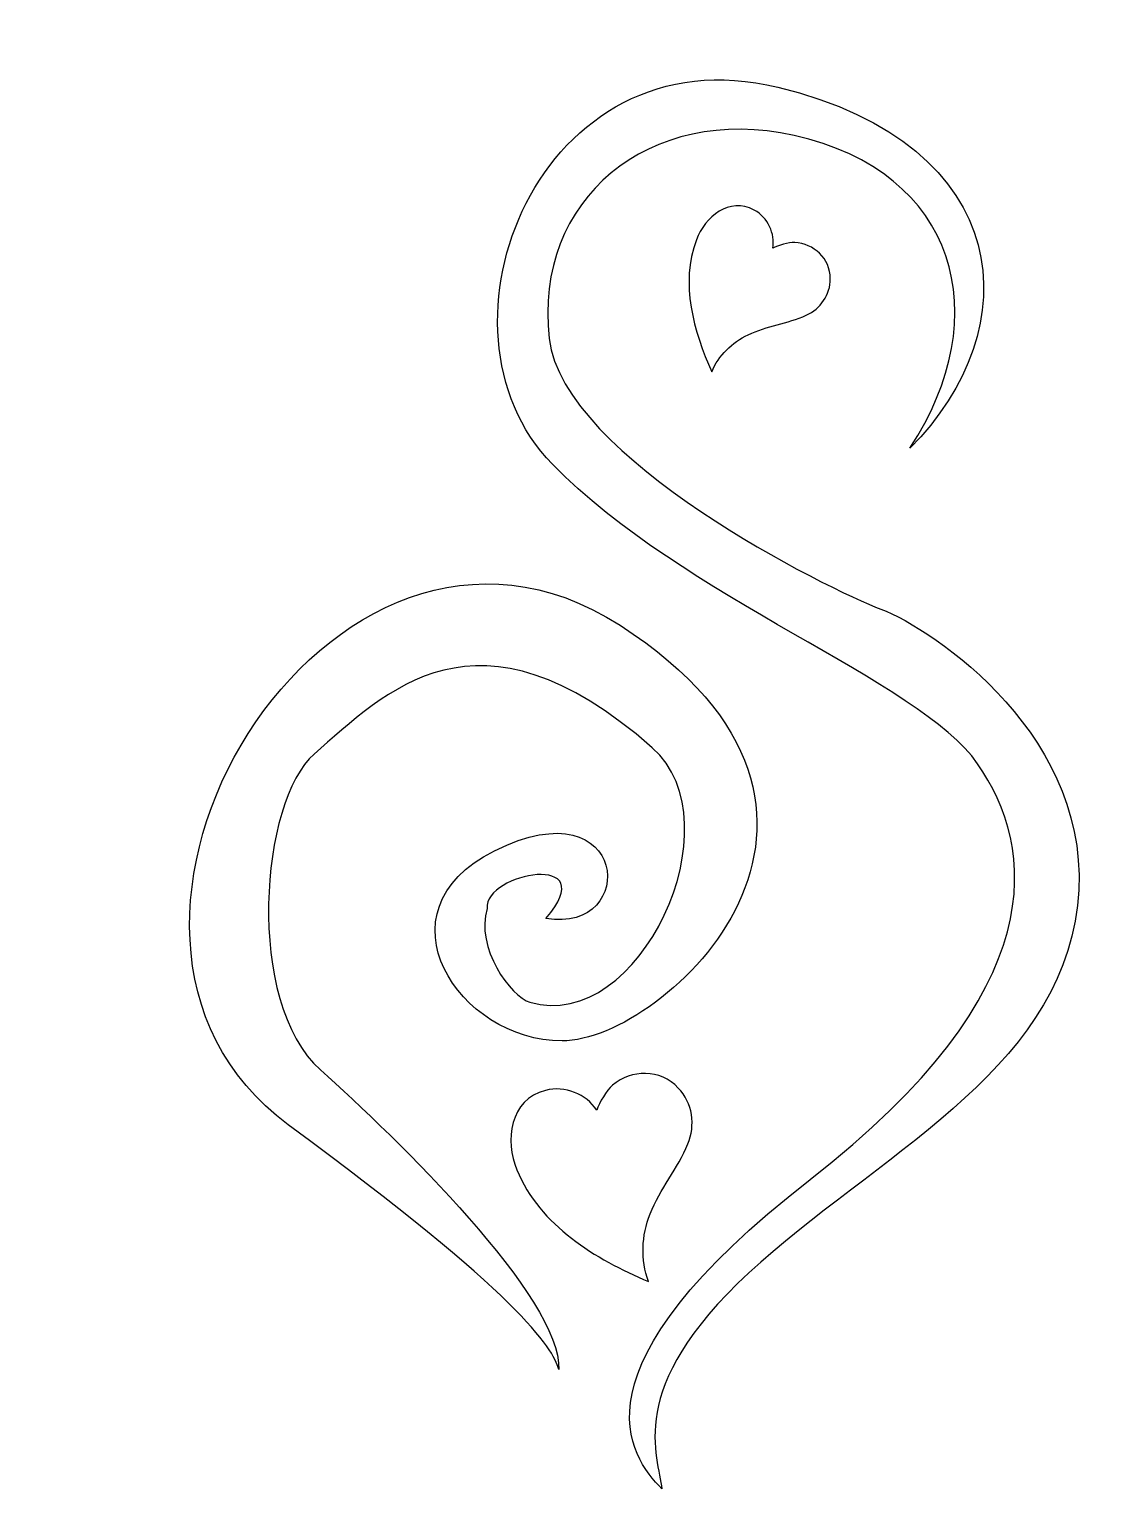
# Model space of a CAD drawing. Header units: centimetres. Extents: x -9.1 to 7, y -10.6 to 11.4.
import ezdxf

# ---------------------------------------------------------------- set-up
doc = ezdxf.new("R2010")
doc.units = ezdxf.units.CM
doc.header["$MEASUREMENT"] = 0
doc.layers.add('Camada 1', color=7, linetype='Continuous')

msp = doc.modelspace()

# ---------------------------------------------------------------- linework, layer by layer
at = {"layer": 'Camada 1'}
for points, knots in [([(4.15888, 5.07253), (5.95741, 6.87096), (5.76294, 9.64159), (2.16599, 10.51652), (2.16599, 10.51652), (-1.43089, 11.39144), (-3.22932, 6.87095), (-1.23653, 4.82945), (-1.23653, 4.82945), (0.75644, 2.78798), (4.30474, 1.57283), (5.17967, 0.30902), (5.17967, 0.30902), (6.05457, -0.95474), (6.34611, -3.0935), (2.65208, -5.96129), (2.65208, -5.96129), (-1.04195, -8.82908), (-0.06985, -10.14144), (0.41614, -10.62753), (0.41614, -10.62753), (0.36754, -10.14144), (-0.16716, -9.12065), (1.72858, -7.3708), (1.72858, -7.3708), (3.62432, -5.62095), (6.39482, -4.35722), (6.68647, -1.82971), (6.68647, -1.82971), (6.97809, 0.69796), (4.49921, 2.35052), (3.72147, 2.64217), (3.72147, 2.64217), (2.9437, 2.93379), (-1.07463, 4.91536), (-1.28511, 6.72514), (-1.28511, 6.72514), (-1.52808, 8.81527), (0.2218, 10.27347), (2.40913, 9.78735), (2.40913, 9.78735), (4.8714, 9.24016), (5.47119, 7.06542), (4.15888, 5.07253)], [0, 0, 0, 0, 0.08333333, 0.08333333, 0.08333333, 0.08333333, 0.16666667, 0.16666667, 0.16666667, 0.16666667, 0.25, 0.25, 0.25, 0.25, 0.33333333, 0.33333333, 0.33333333, 0.33333333, 0.41666667, 0.41666667, 0.41666667, 0.41666667, 0.5, 0.5, 0.5, 0.5, 0.58333333, 0.58333333, 0.58333333, 0.58333333, 0.66666667, 0.66666667, 0.66666667, 0.66666667, 0.75, 0.75, 0.75, 0.75, 0.83333333, 0.83333333, 0.83333333, 0.83333333, 1, 1, 1, 1]), ([(1.80941, 8.66255), (2.01306, 8.55082), (2.12799, 8.30645), (2.08818, 8.08698), (2.08818, 8.08698), (2.16904, 8.1336), (2.33022, 8.17548), (2.42076, 8.17202), (2.42076, 8.17202), (2.70648, 8.15951), (2.95514, 7.93469), (2.95667, 7.62693), (2.95667, 7.62693), (2.95881, 7.38494), (2.80752, 7.17325), (2.59451, 7.07691), (2.59451, 7.07691), (2.31053, 6.94864), (2.0002, 6.91623), (1.71694, 6.78201), (1.71694, 6.78201), (1.47368, 6.66549), (1.27125, 6.47134), (1.16743, 6.22112), (1.16743, 6.22112), (0.89528, 6.83678), (0.68766, 7.55126), (0.93703, 8.21626), (0.93703, 8.21626), (1.06392, 8.55489), (1.43446, 8.86969), (1.80941, 8.66255)], [0, 0, 0, 0, 0.11111111, 0.11111111, 0.11111111, 0.11111111, 0.22222222, 0.22222222, 0.22222222, 0.22222222, 0.33333333, 0.33333333, 0.33333333, 0.33333333, 0.44444444, 0.44444444, 0.44444444, 0.44444444, 0.55555556, 0.55555556, 0.55555556, 0.55555556, 0.66666667, 0.66666667, 0.66666667, 0.66666667, 0.77777778, 0.77777778, 0.77777778, 0.77777778, 1, 1, 1, 1]), ([(-1.13924, -8.82908), (-1.09066, -7.75971), (-3.596, -5.32412), (-4.73614, -4.30859), (-4.73614, -4.30859), (-5.88396, -3.28624), (-5.64099, -0.24258), (-4.83332, 0.45484), (-4.83332, 0.45484), (-3.76398, 1.37845), (-2.37889, 2.87797), (0.27039, 0.55213), (0.27039, 0.55213), (1.56182, -0.58164), (0.07603, -3.77386), (-1.57664, -3.28777), (-1.57664, -3.28777), (-1.86512, -3.20305), (-2.40307, -2.46153), (-2.22077, -1.87214), (-2.22077, -1.87214), (-2.26935, -1.33141), (-0.45867, -1.00322), (-1.3337, -2.02401), (-1.3337, -2.02401), (0.076, -2.26708), (-0.06984, 0.01746), (-2.11134, -1.00322), (-2.11134, -1.00322), (-3.93998, -1.91757), (-2.64604, -3.87104), (-1.09066, -3.87104), (-1.09066, -3.87104), (0.46472, -3.87104), (4.15899, -0.42005), (-0.21574, 2.39916), (-0.21574, 2.39916), (-4.59034, 5.21834), (-9.13119, -2.25744), (-5.22221, -5.13494), (-5.22221, -5.13494), (-1.72254, -7.71111), (-1.23653, -8.48877), (-1.13924, -8.82908)], [0, 0, 0, 0, 0.08333333, 0.08333333, 0.08333333, 0.08333333, 0.16666667, 0.16666667, 0.16666667, 0.16666667, 0.25, 0.25, 0.25, 0.25, 0.33333333, 0.33333333, 0.33333333, 0.33333333, 0.41666667, 0.41666667, 0.41666667, 0.41666667, 0.5, 0.5, 0.5, 0.5, 0.58333333, 0.58333333, 0.58333333, 0.58333333, 0.66666667, 0.66666667, 0.66666667, 0.66666667, 0.75, 0.75, 0.75, 0.75, 0.83333333, 0.83333333, 0.83333333, 0.83333333, 1, 1, 1, 1]), ([(-1.3425, -4.6171), (-1.05014, -4.54228), (-0.72451, -4.67182), (-0.56772, -4.91536), (-0.56772, -4.91536), (-0.5324, -4.7996), (-0.41685, -4.6171), (-0.32803, -4.53994), (-0.32803, -4.53994), (-0.04588, -4.2984), (0.38918, -4.29107), (0.66358, -4.58137), (0.66358, -4.58137), (0.88022, -4.80881), (0.9243, -5.14382), (0.80794, -5.42394), (0.80794, -5.42394), (0.65236, -5.79743), (0.38696, -6.10318), (0.23731, -6.48148), (0.23731, -6.48148), (0.11012, -6.80771), (0.09052, -7.17133), (0.21363, -7.50044), (0.21363, -7.50044), (-0.58994, -7.15825), (-1.42046, -6.66502), (-1.77366, -5.81348), (-1.77366, -5.81348), (-1.95374, -5.38005), (-1.88148, -4.75307), (-1.3425, -4.6171)], [0, 0, 0, 0, 0.11111111, 0.11111111, 0.11111111, 0.11111111, 0.22222222, 0.22222222, 0.22222222, 0.22222222, 0.33333333, 0.33333333, 0.33333333, 0.33333333, 0.44444444, 0.44444444, 0.44444444, 0.44444444, 0.55555556, 0.55555556, 0.55555556, 0.55555556, 0.66666667, 0.66666667, 0.66666667, 0.66666667, 0.77777778, 0.77777778, 0.77777778, 0.77777778, 1, 1, 1, 1])]:
    msp.add_open_spline(points, degree=3, knots=knots, dxfattribs=at)

doc.saveas('drawing.dxf')
